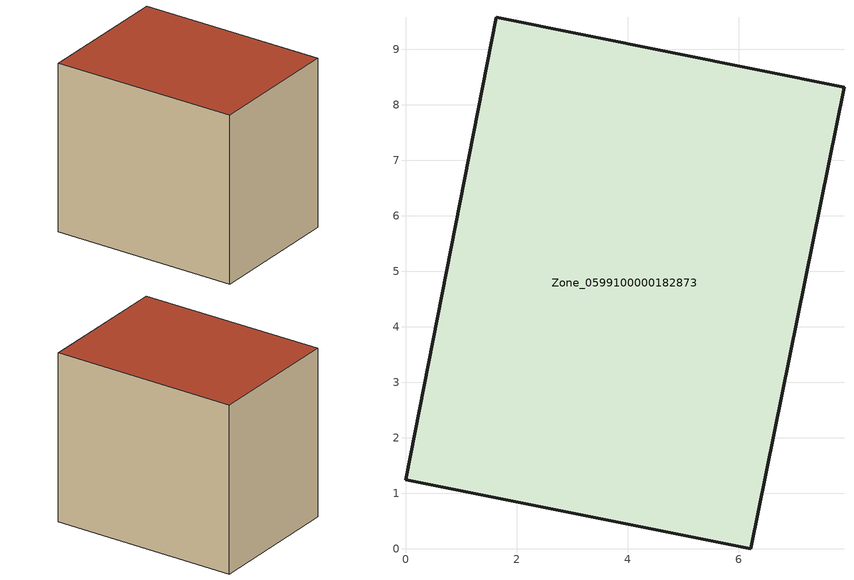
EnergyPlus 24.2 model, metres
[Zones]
Zone_0599100000182873
 floor ground (C_G): 0,1.25 1.64,9.58 7.9,8.32 6.22,0 z0
 wall outside (C_F): 1.64,9.58 0,1.25 6.22,0 7.9,8.32 1.64,9.58 z0:7.7
 roof outside (C_R): 6.22,0 7.9,8.32 1.64,9.58 0,1.25 z7.7
[BUILDING]
Pand.0599100000182873: North Axis=0; Terrain=City; Loads Convergence Tolerance Value=0.04; Temperature Convergence Tolerance Value=0.4; Solar Distribution=FullExterior; Maximum Number of Warmup Days=25; Minimum Number of Warmup Days=1
[Site:Location]
Rotterdam.The.Hague.AP_ZH_NLD Design_Conditions: Latitude=51.96; Longitude=4.45; Time Zone=1; Elevation=-4.5
[SITE:GROUNDTEMPERATURE:BUILDINGSURFACE]
18, 18, 18, 18, 18, 18, 18, 18, 18, 18, 18, 18
[MATERIAL] Thermal Absorptance=0.9; Solar Absorptance=0.7; Visible Absorptance=0.7
Name | Roughness | Thickness | Conductivity | Density | Specific Heat
G.TC.1965-1974 | MediumSmooth | 0.15 | 0.882353 | 540 | 1210
F.TC.1965-1974 | Rough | 0.3 | 0.697674 | 1920 | 840
R.TC.1965-1974 | MediumRough | 0.2 | 0.232558 | 1500 | 1000
[CONSTRUCTION]
C_G: G.TC.1965-1974
C_F: F.TC.1965-1974
C_R: R.TC.1965-1974
[ZONE]
Zone_0599100000182873: Type=1; Multiplier=1; Ceiling Height=Autocalculate; Volume=Autocalculate; Floor Area=autocalculate; Part of Total Floor Area=Yes
[ZONEINFILTRATION:DESIGNFLOWRATE]
Infil_Zone_0599100000182873: Zone or ZoneList or Space or SpaceList=Zone_0599100000182873; Schedule=AlwaysOn; Design Flow Rate Calculation Method=Flow/Area; Flow Rate per Floor Area=0.003; Constant Term Coefficient=1; Temperature Term Coefficient=0; Velocity Term Coefficient=0; Velocity Squared Term Coefficient=0
[HVACTEMPLATE:ZONE:IDEALLOADSAIRSYSTEM]
Zone_0599100000182873: Maximum Heating Supply Air Temperature=50; Minimum Cooling Supply Air Temperature=13; Maximum Heating Supply Air Humidity Ratio=0.0156; Minimum Cooling Supply Air Humidity Ratio=0.0077; Heating Limit=NoLimit; Cooling Limit=NoLimit; Dehumidification Control Type=ConstantSensibleHeatRatio; Cooling Sensible Heat Ratio=0.7; Dehumidification Setpoint=60; Humidification Control Type=None; Humidification Setpoint=30; Outdoor Air Method=None; Outdoor Air Flow Rate per Person=0.00944; Outdoor Air Flow Rate per Zone Floor Area=0; Outdoor Air Flow Rate per Zone=0; Demand Controlled Ventilation Type=None; Outdoor Air Economizer Type=NoEconomizer; Heat Recovery Type=None; Sensible Heat Recovery Effectiveness=0.7; Latent Heat Recovery Effectiveness=0.65
[ZONECONTROL:THERMOSTAT]
ThermostatControl_Zone_0599100000182873: Zone or ZoneList=Zone_0599100000182873; Control Type Schedule=DualSetpointControlType; Control 1=Thermostat_Zone_0599100000182873; Temperature Difference Between Cutout And Setpoint=0
[THERMOSTATSETPOINT:DUALSETPOINT]
Thermostat_Zone_0599100000182873: Heating Setpoint Temperature Schedule=HeatingSetpoint_Zone_0599100000182873; Cooling Setpoint Temperature Schedule=CoolingSetpoint_Zone_0599100000182873
[SCHEDULE:COMPACT]
HeatingSetpoint_Zone_0599100000182873: Through: 12/31, For: AllDays, Until: 24:00, 21
CoolingSetpoint_Zone_0599100000182873: Through: 12/31, For: AllDays, Until: 24:00, 24
DualSetpointControlType: Through: 12/31, For: AllDays, Until: 24:00, 4
AlwaysOn: Through: 12/31, For: AllDays, Until: 24:00, 1
